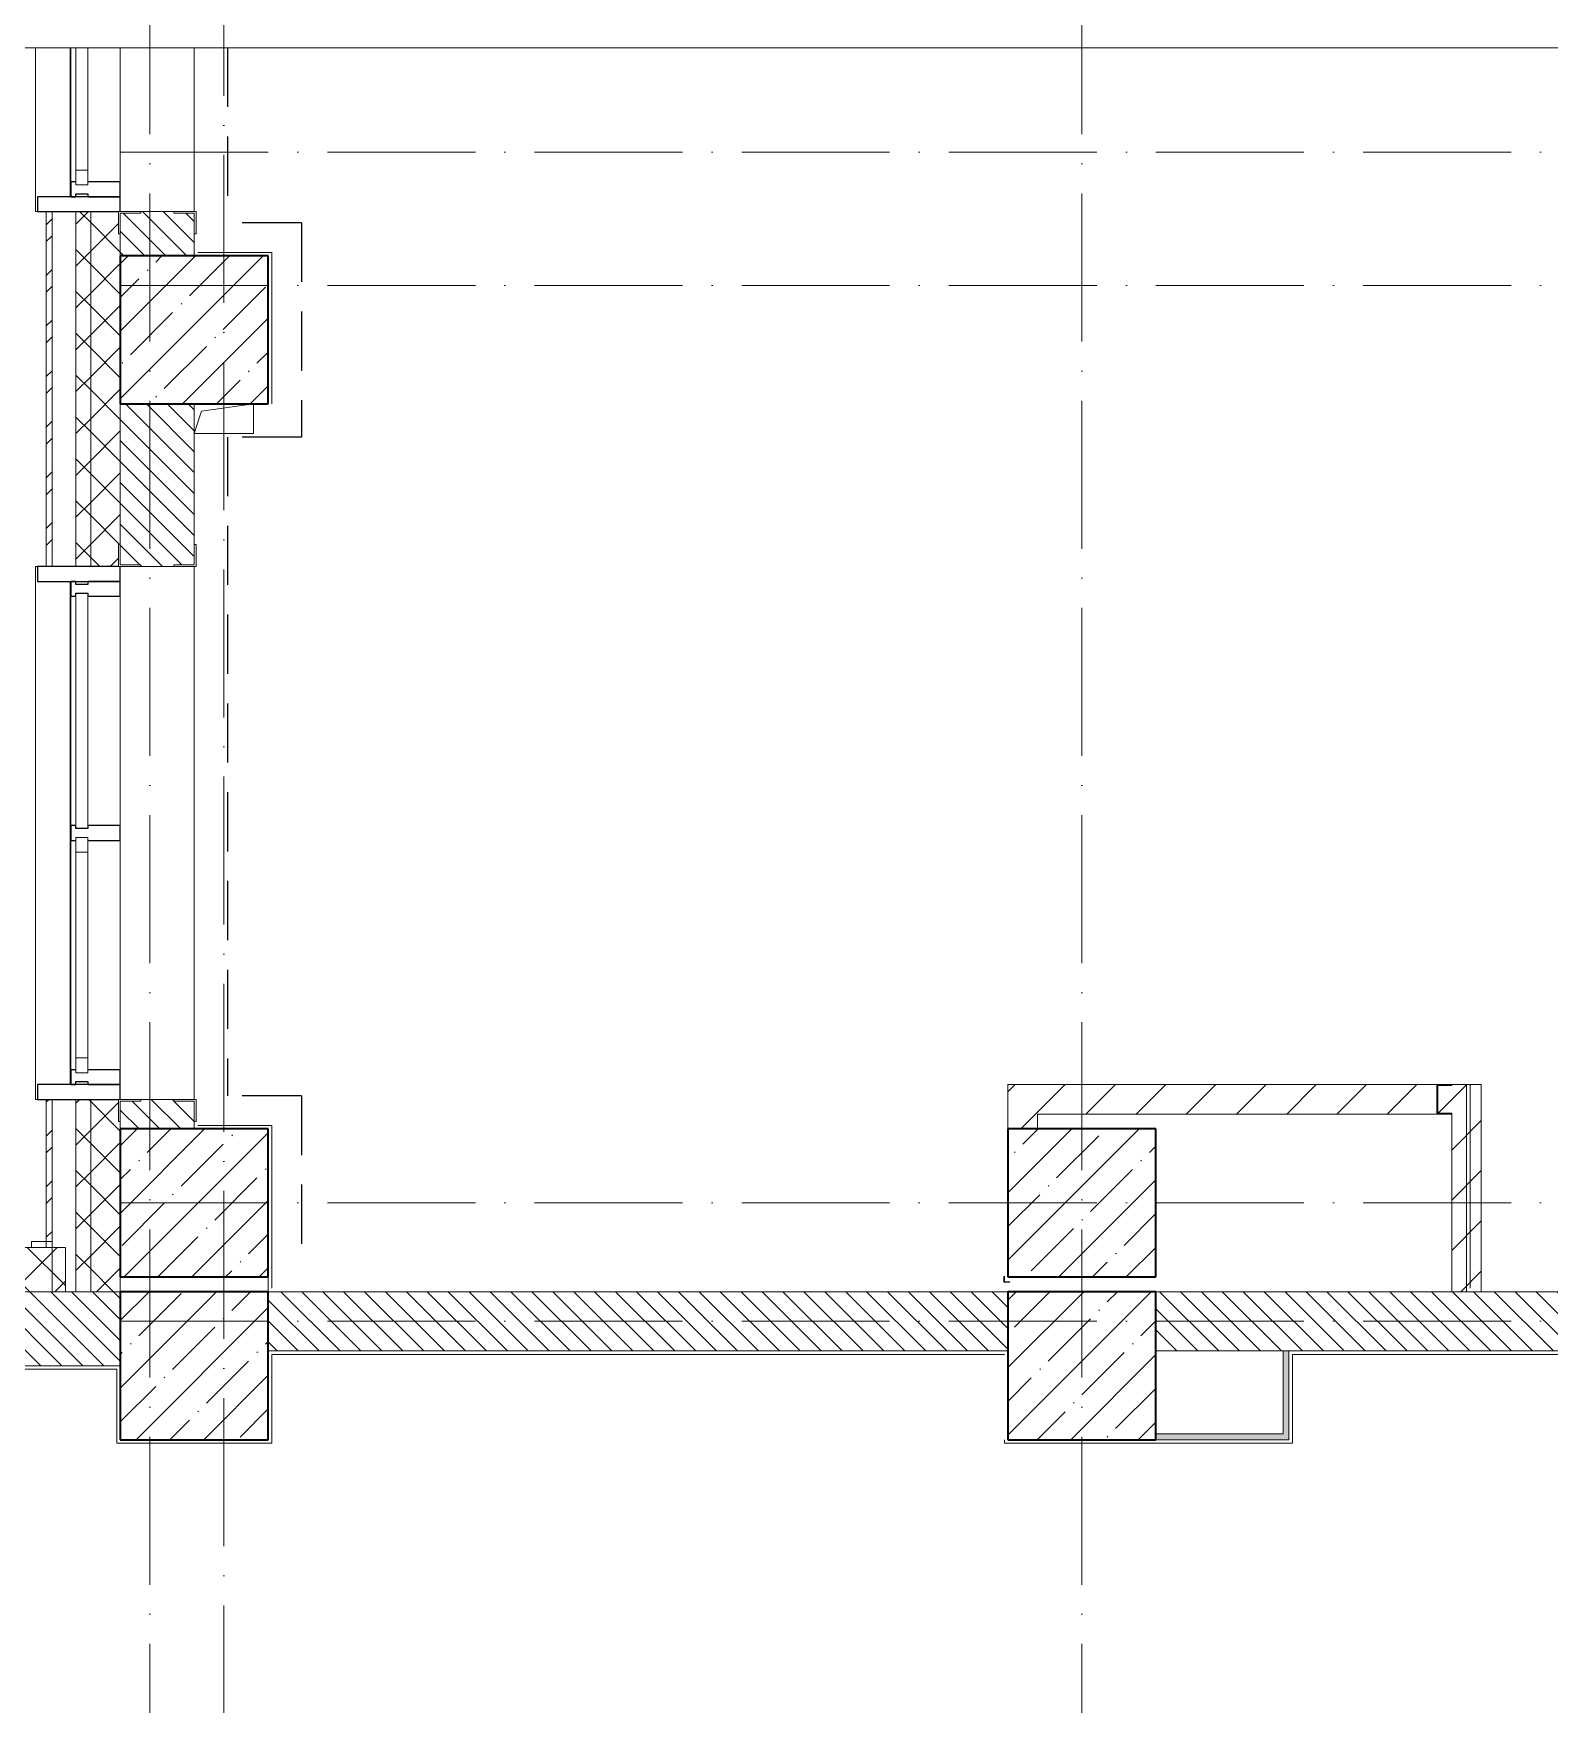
# Model space of a CAD drawing. Header units: millimetres. Extents: x -213536 to 1564669, y 70501 to 942238.
# Drawn here: x 507249 to 512373, y 468590 to 474237 of the extents above; entities that cross this region are included whole.
import ezdxf

# ---------------------------------------------------------------- set-up
doc = ezdxf.new("R2010")
doc.units = ezdxf.units.MM
for name, pattern in [('50_200_ШТРИХ_1Т_ш5_п1_п1_', [700, 500, -100, 0, -100]), ('Штрих короткий', [300, 150, -150]), ('Штриховая _2 мм - 1 мм_', [300, 200, -100])]:
    doc.linetypes.add(name, pattern=pattern)
for name, color, linetype, lineweight in [('0-1', 7, 'Continuous', 5), ('0-2', 7, 'Continuous', 9), ('3) ЖБ 4м', 3, 'Continuous', 30), ('Импосты витража', 7, 'Continuous', 9), ('Импосты витража-1', 7, 'Continuous', 25), ('Каркас_Импост', 7, 'Continuous', 13), ('Несущие колонны', 7, 'Continuous', 9), ('Несущие колонны-1', 7, 'Continuous', 35), ('Обобщенные модели', 7, 'Continuous', 9), ('Общие ребра', 7, 'Continuous', 9), ('Окна', 7, 'Continuous', 9), ('Оси-2', 7, '50_200_ШТРИХ_1Т_ш5_п1_п1_', 9), ('Остекление-1', 7, 'Continuous', 9), ('Перемычка-1', 7, 'Штрих короткий', 9), ('Стены', 7, 'Continuous', 9), ('Стены-1', 7, 'Continuous', 13), ('Штриховка разреза-1', 7, 'Continuous', 9), ('Элементы узлов', 7, 'Continuous', 9)]:
    doc.layers.add(name, color=color, linetype=linetype, lineweight=lineweight)
for name, color, linetype, lineweight, true_color in [('Каркас_Импост-2', 7, 'Continuous', 9, 0xaaaaaa), ('СТ-1_1', 7, 'Штриховая _2 мм - 1 мм_', 90, 0x888888), ('Штриховка разреза-4', 1, 'Continuous', 9, 0xff0000)]:
    doc.layers.add(name, color=color, linetype=linetype, lineweight=lineweight, true_color=true_color)
doc.layers.get('0-2').off()
pattern_1 = [(45, (0, 0), (-70.71068, 70.71068), []), (135, (0, 0), (-70.71068, -70.71068), [])]
pattern_2 = [(135, (0, 0), (-35.35534, -35.35534), [])]
pattern_3 = [(45, (0, 0), (-84.85281, 84.85281), [])]

# ---------------------------------------------------------------- blocks, each defined once
blk = doc.blocks.new('Ось 3 этаж')
at = {"layer": 'Оси-2'}
for p, q in [((507642.1, 477896.8), (507642.1, 439485.4)), ((510792.1, 477896.8), (510792.1, 436435.4)), ((507892.1, 476626.8), (507892.1, 439485.4)), ((507542.1, 473835.4), (536900.4, 473835.4)), ((507542.1, 473385.4), (535630.4, 473385.4)), ((507542.1, 470285.4), (535630.4, 470285.4)), ((507542.1, 469885.4), (536900.4, 469885.4))]:
    blk.add_line(p, q, dxfattribs=at)
blk = doc.blocks.new('BSC_Колонна _Прямоугольная - 500х500-V15-АИ2_03_План отделки стен 3-го этажа _Часть 2_')
at = {"layer": 'Несущие колонны'}
h = blk.add_hatch(dxfattribs=at)
h.set_pattern_fill('FP_23', color=256, style=0, pattern_type=2)
h.set_pattern_definition([(45, (-80100, -44500), (-114.04925, 114.04925), []), (45, (-79985.95, -44500), (-114.04925, 114.04925), [201.613, -40.323, 3.353, -36.97])])
h.paths.add_polyline_path([(-250, -250), (250, -250), (250, 250), (-250, 250)], flags=0)
at = {"layer": 'Несущие колонны-1'}
for p, q in [((250, 250), (-250, 250)), ((-250, 250), (-250, -250)), ((250, -250), (250, 250)), ((-250, -250), (250, -250))]:
    blk.add_line(p, q, dxfattribs=at)
blk = doc.blocks.new('BSC_Колонна _Прямоугольная - 500х500-V81-АИ2_03_План отделки стен 3-го этажа _Часть 2_')
at = {"layer": 'Несущие колонны'}
h = blk.add_hatch(dxfattribs=at)
h.set_pattern_fill('FP_91', color=256, style=0, pattern_type=2)
h.set_pattern_definition([(45, (-77100, -45050), (-114.04925, 114.04925), []), (45, (-76985.95, -45050), (-114.04925, 114.04925), [201.613, -40.323, 3.353, -36.97])])
h.paths.add_polyline_path([(-250, -250), (250, -250), (250, 250), (-250, 250), (-250, -214.7)], flags=0)
at = {"layer": 'Несущие колонны-1'}
for p, q in [((250, 250), (-250, 250)), ((-250, 250), (-250, -250)), ((250, -250), (250, 250)), ((-250, -250), (250, -250))]:
    blk.add_line(p, q, dxfattribs=at)
blk = doc.blocks.new('BSC_Колонна _Прямоугольная - 500х500-V138-АИ2_03_План отделки стен 3-го этажа _Часть 2_')
at = {"layer": 'Несущие колонны'}
h = blk.add_hatch(dxfattribs=at)
h.set_pattern_fill('FP_128', color=256, style=0, pattern_type=2)
h.set_pattern_definition([(315, (-48000, 77100), (114.04925, 114.04925), []), (315, (-48000, 76985.95), (114.04925, 114.04925), [201.613, -40.323, 3.353, -36.97])])
h.paths.add_polyline_path([(-250, 250), (-250, -250), (250, -250), (250, 250)], flags=0)
at = {"layer": 'Несущие колонны-1'}
for p, q in [((250, 250), (-250, 250)), ((-250, 250), (-250, -250)), ((250, -250), (250, 250)), ((-250, -250), (250, -250))]:
    blk.add_line(p, q, dxfattribs=at)
blk = doc.blocks.new('BSC_Колонна _Прямоугольная - 500х500-V143-АИ2_03_План отделки стен 3-го этажа _Часть 2_')
at = {"layer": 'Несущие колонны'}
h = blk.add_hatch(dxfattribs=at)
h.set_pattern_fill('FP_133', color=256, style=0, pattern_type=2)
h.set_pattern_definition([(45, (-80100, -45050), (-114.04925, 114.04925), []), (45, (-79985.95, -45050), (-114.04925, 114.04925), [201.613, -40.323, 3.353, -36.97])])
h.paths.add_polyline_path([(-250, -250), (250, -250), (250, 250), (-250, 250)], flags=0)
at = {"layer": 'Несущие колонны-1'}
for p, q in [((250, 250), (-250, 250)), ((-250, 250), (-250, -250)), ((250, -250), (250, 250)), ((-250, -250), (250, -250))]:
    blk.add_line(p, q, dxfattribs=at)
blk = doc.blocks.new('BSC_Колонна _Прямоугольная - 500х500-V144-АИ2_03_План отделки стен 3-го этажа _Часть 2_')
at = {"layer": 'Несущие колонны'}
h = blk.add_hatch(dxfattribs=at)
h.set_pattern_fill('FP_134', color=256, style=0, pattern_type=2)
h.set_pattern_definition([(45, (-77100, -44500), (-114.04925, 114.04925), []), (45, (-76985.95, -44500), (-114.04925, 114.04925), [201.613, -40.323, 3.353, -36.97])])
h.paths.add_polyline_path([(-250, -250), (250, -250), (250, 250), (-250, 250)], flags=0)
at = {"layer": 'Несущие колонны-1'}
for p, q in [((250, 250), (-250, 250)), ((-250, 250), (-250, -250)), ((250, -250), (250, 250)), ((-250, -250), (250, -250))]:
    blk.add_line(p, q, dxfattribs=at)
blk = doc.blocks.new('Проем_Дверь_Прямоугольный - 1800х2700h_оконные проемы-V178-АИ2_03_План отделки стен 3-го этажа _Часть 2_')
at = {"layer": 'Перемычка-1'}
for p, q in [((900, 125), (346.7, 125)), ((900, -125), (346.7, -125))]:
    blk.add_line(p, q, dxfattribs=at)
blk = doc.blocks.new('Проем_Дверь_Прямоугольный - 1800х2700h_оконные проемы-25805030-АИ2_03_План отделки стен 3-го этажа _Часть 2_')
at = {"layer": 'Перемычка-1'}
for p, q in [((900, 125), (-900, 125)), ((900, -125), (-900, -125))]:
    blk.add_line(p, q, dxfattribs=at)
blk = doc.blocks.new('PNS_Панель прямоугольная2 - Нр_Стекло - 40мм-V179-АИ2_03_План отделки стен 3-го этажа _Часть 2_')
at = {"layer": 'Каркас_Импост'}
for p, q in [((397.5, 40), (347.5, 40)), ((347.5, 40), (347.5, 0)), ((397.5, 0), (397.5, 40)), ((347.5, 0), (397.5, 0))]:
    blk.add_line(p, q, dxfattribs=at)
at = {"layer": 'Каркас_Импост-2'}
for p, q in [((-65.8, 40), (347.5, 40)), ((-65.8, 0), (347.5, 0))]:
    blk.add_line(p, q, dxfattribs=at)
blk = doc.blocks.new('Прямоугольный импост - Импост структурный с накладкой - 150мм-V180-АИ2_03_План отделки стен 3-го этажа _Часть 2_')
at = {"layer": 'Импосты витража'}
for p, q in [((76683, 48953.3), (76683, 48500)), ((76850, 48953.3), (76850, 48500))]:
    blk.add_line(p, q, dxfattribs=at)
blk = doc.blocks.new('Прямоугольный импост - Импост структурный с накладкой - 150мм-V161-АИ2_03_План отделки стен 3-го этажа _Часть 2_')
at = {"layer": 'Импосты витража-1'}
for p, q in [((-25, 0), (-25, 17)), ((-25, 17), (25, 17)), ((25, 0), (15, 0)), ((15, 0), (15, -40)), ((25, 17), (25, 0)), ((-25, -150), (-25, -40)), ((15, -40), (25, -40)), ((25, -40), (25, -150)), ((25, -150), (-25, -150))]:
    blk.add_line(p, q, dxfattribs=at)
blk = doc.blocks.new('Прямоугольный импост - Откос НВФ_50х280 мм-V169-АИ2_03_План отделки стен 3-го этажа _Часть 2_')
at = {"layer": 'Импосты витража-1'}
for p, q in [((-50, 130), (0, 130)), ((-50, -150), (-50, 130)), ((0, 130), (0, -144)), ((0, -150), (-50, -150))]:
    blk.add_line(p, q, dxfattribs=at)
blk = doc.blocks.new('PNS_Панель прямоугольная2 - Нр_Стекло - 40мм-26243474-АИ2_03_План отделки стен 3-го этажа _Часть 2_')
at = {"layer": 'Каркас_Импост'}
for p, q in [((-397.5, 0), (-397.5, 40)), ((-397.5, 40), (-347.5, 40)), ((-347.5, 40), (-347.5, 0)), ((397.5, 40), (347.5, 40)), ((347.5, 40), (347.5, 0)), ((397.5, 0), (397.5, 40)), ((-347.5, 0), (-397.5, 0)), ((347.5, 0), (397.5, 0))]:
    blk.add_line(p, q, dxfattribs=at)
at = {"layer": 'Каркас_Импост-2'}
for p, q in [((-347.5, 40), (347.5, 40)), ((-347.5, 0), (347.5, 0))]:
    blk.add_line(p, q, dxfattribs=at)
blk = doc.blocks.new('Прямоугольный импост - Импост структурный с накладкой - 150мм-25647633-АИ2_03_План отделки стен 3-го этажа _Часть 2_')
at = {"layer": 'Импосты витража-1'}
for p, q in [((-25, 0), (-25, 17)), ((-25, 17), (25, 17)), ((-15, 0), (-25, 0)), ((-15, -40), (-15, 0)), ((25, 17), (25, 0)), ((-25, -150), (-25, -40)), ((-25, -40), (-15, -40)), ((25, -40), (25, -150)), ((25, -150), (-25, -150))]:
    blk.add_line(p, q, dxfattribs=at)
blk = doc.blocks.new('Прямоугольный импост - Импост структурный с накладкой - 150мм-25647642-АИ2_03_План отделки стен 3-го этажа _Часть 2_')
at = {"layer": 'Импосты витража'}
for p, q in [((27275, -100), (28050, -100)), ((27275, -267), (28050, -267))]:
    blk.add_line(p, q, dxfattribs=at)
blk = doc.blocks.new('PNS_Панель прямоугольная1 - Нр_Стекло - 40мм-25259299-АИ2_03_План отделки стен 3-го этажа _Часть 2_')
at = {"layer": 'Остекление-1'}
for p, q in [((-387.5, 40), (387.5, 40)), ((-397.5, 0), (397.5, 0)), ((387.5, 0), (-387.5, 0))]:
    blk.add_line(p, q, dxfattribs=at)
blk = doc.blocks.new('Прямоугольный импост - Импост структурный с накладкой - 150мм-25647644-АИ2_03_План отделки стен 3-го этажа _Часть 2_')
at = {"layer": 'Импосты витража-1'}
for p, q in [((-25, 0), (-25, 17)), ((-25, 17), (25, 17)), ((-15, 0), (-25, 0)), ((-15, -40), (-15, 0)), ((25, 0), (15, 0)), ((15, 0), (15, -40)), ((25, 17), (25, 0)), ((-25, -150), (-25, -40)), ((-25, -40), (-15, -40)), ((15, -40), (25, -40)), ((25, -40), (25, -150)), ((25, -150), (-25, -150))]:
    blk.add_line(p, q, dxfattribs=at)
blk = doc.blocks.new('Прямоугольный импост - Откос НВФ_50х280 мм-25993838-АИ2_03_План отделки стен 3-го этажа _Часть 2_')
at = {"layer": 'Импосты витража-1'}
for p, q in [((0, 130), (-50, 130)), ((-50, 130), (-50, -150)), ((0, -144), (0, 130)), ((-50, -150), (0, -150))]:
    blk.add_line(p, q, dxfattribs=at)
blk = doc.blocks.new('Фахверк_СКБ_Уголок - 250_2700_1-27501432-АИ2_03_План отделки стен 3-го этажа _Часть 2_')
at = {"layer": 'Обобщенные модели'}
for p, q in [((200, 181), (125, 181)), ((125, 181), (125, 106)), ((131, 106), (131, 175)), ((131, 175), (200, 175)), ((200, 175), (200, 181)), ((125, 106), (131, 106)), ((131, -6), (125, -6)), ((125, -6), (125, -81)), ((131, -75), (131, -6)), ((125, -81), (200, -81)), ((200, -75), (131, -75)), ((200, -81), (200, -75))]:
    blk.add_line(p, q, dxfattribs=at)
blk = doc.blocks.new('Фахверк_СКБ_Уголок - 250_2700-27497298-АИ2_03_План отделки стен 3-го этажа _Часть 2_')
at = {"layer": 'Обобщенные модели'}
for p, q in [((200, 181), (125, 181)), ((125, 181), (125, 106)), ((131, 106), (131, 175)), ((131, 175), (200, 175)), ((200, 175), (200, 181)), ((125, 106), (131, 106)), ((131, -6), (125, -6)), ((125, -6), (125, -81)), ((131, -75), (131, -6)), ((125, -81), (200, -81)), ((200, -75), (131, -75)), ((200, -81), (200, -75))]:
    blk.add_line(p, q, dxfattribs=at)
blk = doc.blocks.new('AR_Отверстие прямоугольное _в плите_ - AR_Отверстие прямоугольное _в плите_-V236-АИ2_03_План отделки стен 3-го этажа _Часть 2_')
at = {"layer": 'Обобщенные модели'}
for p, q in [((-100, -50), (-75, 25)), ((-75, 25), (100, 50)), ((100, -50), (100, 50)), ((-100, -50), (100, -50))]:
    blk.add_line(p, q, dxfattribs=at)
blk = doc.blocks.new('Отлив_СКБ - Отлив витража_120_НВФ-31885689-АИ2_03_План отделки стен 3-го этажа _Часть 2_')
at = {"layer": 'Окна'}
for p, q in [((0, 113), (0, 120)), ((553.3, 120), (0, 120)), ((50, 2), (553.3, 2))]:
    blk.add_line(p, q, dxfattribs=at)
blk = doc.blocks.new('Отлив_СКБ - Отлив витража_120_НВФ-V269-АИ2_03_План отделки стен 3-го этажа _Часть 2_')
at = {"layer": 'Окна'}
for p, q in [((0, 113), (0, 120)), ((1800, 120), (0, 120)), ((1800, 120), (1800, 113)), ((50, 2), (1750, 2))]:
    blk.add_line(p, q, dxfattribs=at)
blk = doc.blocks.new('Стены 10 - Стены 4-31628020-АИ2_03_План отделки стен 3-го этажа _Часть 2_')
at = {"layer": 'Стены-1'}
for p, q in [((23850, 9731), (23800, 9731)), ((23800, 9731), (23800, 9711)), ((23850, 9711), (23850, 9731)), ((23800, 9711), (23850, 9711))]:
    blk.add_line(p, q, dxfattribs=at)
blk = doc.blocks.new('154_Фахверк_СКБ_Швеллер - Тип_100_3960_зеркало-36793856-АИ2_03_План отделки стен 3-го этажа _Часть 2_')
at = {"layer": 'Обобщенные модели'}
for p, q in [((175, 50), (125, 50)), ((125, 50), (125, -50)), ((128, 47), (175, 47)), ((128, -47), (128, 47)), ((175, 47), (175, 50)), ((125, -50), (175, -50)), ((175, -47), (128, -47)), ((175, -50), (175, -47))]:
    blk.add_line(p, q, dxfattribs=at)
blk = doc.blocks.new('0125-Р-ОО-Ш2-АР-о_23_10_2024_rvt-1-АИ2_03_План отделки стен 3-го этажа _Часть 2_')
at = {"layer": 'Штриховка разреза-1'}
h = blk.add_hatch(dxfattribs=at)
h.set_pattern_fill('FP_80', color=256, style=0, pattern_type=2)
h.set_pattern_definition([(45, (0, 0), (-85.53659, 85.53659), []), (45, (57.02, 0), (-85.53659, 85.53659), [])])
h.paths.add_polyline_path([(76620, 44920), (76620, 45400), (76600, 45400), (76600, 44920)], flags=0)
h.paths.add_polyline_path([(76620, 47200), (76620, 48400), (76600, 48400), (76600, 47200)], flags=0)
h = blk.add_hatch(dxfattribs=at)
h.set_pattern_fill('FP_81', color=256, style=0, pattern_type=2)
h.set_pattern_definition(pattern_1)
h.paths.add_polyline_path([(76750, 44750), (76750, 45400), (76700, 45400), (76700, 44750)], flags=0)
h.paths.add_polyline_path([(76700, 47200), (76750, 47200), (76750, 48400), (76700, 48400), (76700, 47607.5)], flags=0)
h = blk.add_hatch(dxfattribs=at)
h.set_pattern_fill('FP_81', color=256, style=0, pattern_type=2)
h.set_pattern_definition(pattern_1)
h.paths.add_polyline_path([(76750, 44750), (76850, 44750), (76850, 45325), (76844, 45325), (76844, 45400), (76750, 45400), (76750, 44835.3)], flags=0)
h.paths.add_polyline_path([(76750, 47200), (76844, 47200), (76844, 47275), (76850, 47275), (76850, 48325), (76844, 48325), (76844, 48400), (76750, 48400), (76750, 47607.5)], flags=0)
h = blk.add_hatch(dxfattribs=at)
h.set_pattern_fill('FP_1', color=256, style=0, pattern_type=2)
h.set_pattern_definition(pattern_2)
h.paths.add_polyline_path([(77100, 48250), (77100, 48394), (77031, 48394), (77031, 48400), (76919, 48400), (76919, 48394), (76850, 48394), (76850, 48250), (77025.1, 48250)], flags=0)
h = blk.add_hatch(dxfattribs=at)
h.set_pattern_fill('FP_1', color=256, style=0, pattern_type=2)
h.set_pattern_definition(pattern_2)
h.paths.add_polyline_path([(76850, 45300), (77100, 45300), (77100, 45394), (77031, 45394), (77031, 45400), (76919, 45400), (76919, 45394), (76850, 45394), (76850, 45325)], flags=0)
h.paths.add_polyline_path([(76919, 47200), (77031, 47200), (77031, 47206), (77100, 47206), (77100, 47750), (76850, 47750), (76850, 47206), (76919, 47206)], flags=0)
h = blk.add_hatch(dxfattribs=at)
h.set_pattern_fill('FP_3', color=256, style=0, pattern_type=2)
h.set_pattern_definition(pattern_3)
h.paths.add_polyline_path([(79950, 45300), (79950, 45450), (79850, 45450), (79850, 45300)], flags=0)
h = blk.add_hatch(dxfattribs=at)
h.set_pattern_fill('FP_3', color=256, style=0, pattern_type=2)
h.set_pattern_definition(pattern_3)
h.paths.add_polyline_path([(81300, 45350), (81300, 45450), (79950, 45450), (79950, 45350)], flags=0)
h.paths.add_polyline_path([(81350, 45350), (81450, 45350), (81450, 45450), (81350, 45450), (81350, 45447), (81303, 45447), (81303, 45353), (81350, 45353)], flags=0)
h = blk.add_hatch(dxfattribs=at)
h.set_pattern_fill('FP_3', color=256, style=0, pattern_type=2)
h.set_pattern_definition(pattern_3)
h.paths.add_polyline_path([(81450, 44750), (81450, 45350), (81350, 45350), (81350, 44750)], flags=0)
h = blk.add_hatch(dxfattribs=at)
h.set_pattern_fill('FP_81', color=256, style=0, pattern_type=2)
h.set_pattern_definition(pattern_1)
h.paths.add_polyline_path([(76664.6, 44750), (76664.6, 44900), (72950, 44900), (72950, 44750), (76093.1, 44750)], flags=0)
h = blk.add_hatch(dxfattribs=at)
h.set_pattern_fill('FP_1', color=256, style=0, pattern_type=2)
h.set_pattern_definition(pattern_2)
h.paths.add_polyline_path([(76850, 44500), (76850, 44750), (73700, 44750), (73700, 44500), (76093.1, 44500)], flags=0)
h = blk.add_hatch(dxfattribs=at)
h.set_pattern_fill('FP_1', color=256, style=0, pattern_type=2)
h.set_pattern_definition(pattern_2)
h.paths.add_polyline_path([(79850, 44550), (79850, 44750), (77350, 44750), (77350, 44550), (79821.1, 44550)], flags=0)
h = blk.add_hatch(dxfattribs=at)
h.set_pattern_fill('FP_1', color=256, style=0, pattern_type=2)
h.set_pattern_definition(pattern_2)
h.paths.add_polyline_path([(85250, 44550), (85250, 44750), (80350, 44750), (80350, 44550), (83549.1, 44550)], flags=0)
at = {"layer": 'Общие ребра'}
for p, q in [((76700, 47200), (76700, 48400)), ((76750, 47200), (76750, 48400)), ((76850, 48250), (76850, 48325)), ((76850, 48325), (76850, 48250)), ((76850, 47275), (76850, 47750)), ((76850, 47750), (76850, 47275)), ((76700, 44750), (76700, 45400)), ((76750, 44750), (76750, 45400)), ((76850, 45300), (76850, 45325)), ((76850, 45325), (76850, 45300))]:
    blk.add_line(p, q, dxfattribs=at)
at = {"layer": 'Стены'}
for p, q in [((77100, 48953.3), (77100, 48400)), ((77100, 47200), (77100, 45400))]:
    blk.add_line(p, q, dxfattribs=at)
at = {"layer": 'Стены-1'}
for p, q in [((76620, 48400), (76600, 48400)), ((76600, 48400), (76600, 47200)), ((76620, 47200), (76620, 48400)), ((76620, 48400), (76620, 47200)), ((76844, 48400), (76620, 48400)), ((77031, 48400), (76919, 48400)), ((77100, 48250), (77100, 48325)), ((77100, 47275), (77100, 47750)), ((76600, 47200), (76620, 47200)), ((76620, 47200), (76844, 47200)), ((76919, 47200), (77031, 47200)), ((76620, 45400), (76600, 45400)), ((76600, 45400), (76600, 44920)), ((76620, 44920), (76620, 45400)), ((76620, 45400), (76620, 44750)), ((76844, 45400), (76620, 45400)), ((77031, 45400), (76919, 45400)), ((79950, 45450), (79850, 45450)), ((79850, 45450), (79850, 45300)), ((81300, 45450), (79950, 45450)), ((81450, 45450), (81350, 45450)), ((81450, 45350), (81450, 45450)), ((79950, 45300), (79950, 45350)), ((79950, 45350), (81300, 45350)), ((81350, 45350), (81350, 44750)), ((81450, 44750), (81450, 45350)), ((77100, 45300), (77100, 45325)), ((76664.6, 44900), (72950, 44900)), ((76600, 44920), (76620, 44920)), ((76664.6, 44750), (76664.6, 44900)), ((76850, 44750), (76850, 44800)), ((73700, 44750), (76664.6, 44750)), ((76850, 44750), (73700, 44750)), ((76620, 44750), (76850, 44750)), ((79850, 44750), (77350, 44750)), ((85250, 44750), (80350, 44750)), ((81350, 44750), (81450, 44750)), ((73700, 44500), (76850, 44500)), ((77350, 44550), (79850, 44550)), ((80350, 44550), (85250, 44550))]:
    blk.add_line(p, q, dxfattribs=at)
at = {"layer": '0-2'}
for name, p, rotation in [('Отлив_СКБ - Отлив витража_120_НВФ-31885689-АИ2_03_План отделки стен 3-го этажа _Часть 2_', (76683, 48400), 90), ('PNS_Панель прямоугольная2 - Нр_Стекло - 40мм-V179-АИ2_03_План отделки стен 3-го этажа _Часть 2_', (76700, 48887.5), 269.9999999999966), ('Проем_Дверь_Прямоугольный - 1800х2700h_оконные проемы-V178-АИ2_03_План отделки стен 3-го этажа _Часть 2_', (76975, 49300), 269.9999999999999), ('Фахверк_СКБ_Уголок - 250_2700_1-27501432-АИ2_03_План отделки стен 3-го этажа _Часть 2_', (76925, 48525), 269.9999999999999), ('BSC_Колонна _Прямоугольная - 500х500-V138-АИ2_03_План отделки стен 3-го этажа _Часть 2_', (77100, 48000), 89.9999999999999), ('Фахверк_СКБ_Уголок - 250_2700-27497298-АИ2_03_План отделки стен 3-го этажа _Часть 2_', (77025, 47075), 89.99999999999991), ('Отлив_СКБ - Отлив витража_120_НВФ-V269-АИ2_03_План отделки стен 3-го этажа _Часть 2_', (76683, 45400), 90), ('Прямоугольный импост - Откос НВФ_50х280 мм-25993838-АИ2_03_План отделки стен 3-го этажа _Часть 2_', (76700, 47200), 89.99999999999659), ('Проем_Дверь_Прямоугольный - 1800х2700h_оконные проемы-25805030-АИ2_03_План отделки стен 3-го этажа _Часть 2_', (76975, 46300), 269.9999999999999), ('Прямоугольный импост - Импост структурный с накладкой - 150мм-25647642-АИ2_03_План отделки стен 3-го этажа _Часть 2_', (76950, 74375), 269.9999999999988), ('PNS_Панель прямоугольная1 - Нр_Стекло - 40мм-25259299-АИ2_03_План отделки стен 3-го этажа _Часть 2_', (76700, 46712.5), 269.9999999999966), ('Прямоугольный импост - Импост структурный с накладкой - 150мм-25647642-АИ2_03_План отделки стен 3-го этажа _Часть 2_', (76950, 73550), 269.9999999999988), ('PNS_Панель прямоугольная2 - Нр_Стекло - 40мм-26243474-АИ2_03_План отделки стен 3-го этажа _Часть 2_', (76700, 45887.5), 269.9999999999966), ('Фахверк_СКБ_Уголок - 250_2700_1-27501432-АИ2_03_План отделки стен 3-го этажа _Часть 2_', (76925, 45525), 269.9999999999999)]:
    blk.add_blockref(name, p, dxfattribs=dict(at, rotation=rotation))
for name, p in [('Прямоугольный импост - Импост структурный с накладкой - 150мм-V180-АИ2_03_План отделки стен 3-го этажа _Часть 2_', (0, 0)), ('AR_Отверстие прямоугольное _в плите_ - AR_Отверстие прямоугольное _в плите_-V236-АИ2_03_План отделки стен 3-го этажа _Часть 2_', (77200, 47700)), ('154_Фахверк_СКБ_Швеллер - Тип_100_3960_зеркало-36793856-АИ2_03_План отделки стен 3-го этажа _Часть 2_', (81175, 45400)), ('BSC_Колонна _Прямоугольная - 500х500-V81-АИ2_03_План отделки стен 3-го этажа _Часть 2_', (77100, 45050)), ('BSC_Колонна _Прямоугольная - 500х500-V143-АИ2_03_План отделки стен 3-го этажа _Часть 2_', (80100, 45050)), ('Стены 10 - Стены 4-31628020-АИ2_03_План отделки стен 3-го этажа _Часть 2_', (52750, 35189)), ('BSC_Колонна _Прямоугольная - 500х500-V144-АИ2_03_План отделки стен 3-го этажа _Часть 2_', (77100, 44500)), ('BSC_Колонна _Прямоугольная - 500х500-V15-АИ2_03_План отделки стен 3-го этажа _Часть 2_', (80100, 44500))]:
    blk.add_blockref(name, p, dxfattribs=at)
at = {"layer": '0-2', "extrusion": (0, 0, -1), "rotation": 270.0000000000034}
for name, p in [('Прямоугольный импост - Откос НВФ_50х280 мм-V169-АИ2_03_План отделки стен 3-го этажа _Часть 2_', (-76700, 48400)), ('Прямоугольный импост - Импост структурный с накладкой - 150мм-V161-АИ2_03_План отделки стен 3-го этажа _Часть 2_', (-76700, 48475)), ('Прямоугольный импост - Импост структурный с накладкой - 150мм-25647644-АИ2_03_План отделки стен 3-го этажа _Часть 2_', (-76700, 47125)), ('Прямоугольный импост - Импост структурный с накладкой - 150мм-25647633-АИ2_03_План отделки стен 3-го этажа _Часть 2_', (-76700, 46300)), ('Прямоугольный импост - Импост структурный с накладкой - 150мм-V161-АИ2_03_План отделки стен 3-го этажа _Часть 2_', (-76700, 45475)), ('Прямоугольный импост - Откос НВФ_50х280 мм-V169-АИ2_03_План отделки стен 3-го этажа _Часть 2_', (-76700, 45400))]:
    blk.add_blockref(name, p, dxfattribs=at)
blk = doc.blocks.new('101_Уголок настенный вертикальный_Металл-ПМЮ-02_ - ДШ-2_Накладной профиль для деформационного шва Гидроконтур ПСН-100 белый _для 50мм шва_-20414095-АИ2_03_План отделки стен 3-го этажа _Часть 2_')
at = {"layer": 'Обобщенные модели'}
for p, q in [((145, 8), (125, 8)), ((125, 8), (125, -12)), ((127, -12), (127, 6)), ((127, 6), (145, 6)), ((145, 6), (145, 8)), ((125, -12), (127, -12))]:
    blk.add_line(p, q, dxfattribs=at)
blk = doc.blocks.new('DET_Линия разрыва - По умолчанию-16934269-АИ2_03_План отделки стен 3-го этажа _Часть 2_')
at = {"layer": 'Элементы узлов'}
blk.add_line((16354.1, 0), (224.2, 0), dxfattribs=at)
blk = doc.blocks.new('3этНиз')
at = {"layer": 'Штриховка разреза-4'}
for points in [[(511492.1, 469485.4), (511492.1, 469785.4), (511472.1, 469785.4), (511472.1, 469485.4)], [(511472.1, 469485.4), (511472.1, 469505.4), (511042.1, 469505.4), (511042.1, 469485.4)]]:
    blk.add_hatch(color=256, dxfattribs=at).paths.add_polyline_path(points, flags=0)
at = {"layer": 'СТ-1_1', "lineweight": 25}
for p, q in [((507904.1, 474188.7), (507904.1, 473597.4)), ((508154.1, 473597.4), (507904.1, 473597.4)), ((508154.1, 473597.4), (508154.1, 472873.4)), ((508154.1, 472873.4), (507904.1, 472873.4)), ((507904.1, 472873.4), (507904.1, 470647.4)), ((508154.1, 470647.4), (507904.1, 470647.4)), ((508154.1, 470647.4), (508154.1, 470097.4))]:
    blk.add_line(p, q, dxfattribs=at)
at = {"layer": 'Стены-1'}
for p, q in [((508054.1, 473497.4), (507804.1, 473497.4)), ((508054.1, 472985.4), (508054.1, 473497.4)), ((512092.1, 470685.4), (512092.1, 469985.4)), ((512104.1, 469997.4), (512104.1, 470685.4)), ((508054.1, 470547.4), (507804.1, 470547.4)), ((508054.1, 469997.4), (508054.1, 470547.4)), ((508042.1, 470035.4), (508042.1, 469985.4)), ((508042.1, 469985.4), (508054.1, 469985.4)), ((512092.1, 469985.4), (512104.1, 469985.4)), ((510530.1, 469785.4), (508042.1, 469785.4)), ((508054.1, 469773.4), (510530.1, 469773.4)), ((508054.1, 469473.4), (508054.1, 469773.4)), ((511472.1, 469785.4), (511472.1, 469505.4)), ((515930.1, 469785.4), (511472.1, 469785.4)), ((511492.1, 469485.4), (511492.1, 469785.4)), ((511504.1, 469773.4), (515930.1, 469773.4)), ((511504.1, 469473.4), (511504.1, 469773.4)), ((507542.1, 469735.4), (504392.1, 469735.4)), ((504404.1, 469723.4), (507530.1, 469723.4)), ((507530.1, 469723.4), (507530.1, 469473.4)), ((507530.1, 469473.4), (508054.1, 469473.4)), ((510530.1, 469485.4), (510530.1, 469473.4)), ((510530.1, 469473.4), (511504.1, 469473.4)), ((511472.1, 469505.4), (511042.1, 469505.4)), ((511042.1, 469485.4), (511492.1, 469485.4))]:
    blk.add_line(p, q, dxfattribs=at)
at = {"layer": '0-1'}
blk.add_blockref('0125-Р-ОО-Ш2-АР-о_23_10_2024_rvt-1-АИ2_03_План отделки стен 3-го этажа _Часть 2_', (430692.1, 425235.4), dxfattribs=at)
at = {"layer": 'Обобщенные модели', "rotation": 90}
blk.add_blockref('101_Уголок настенный вертикальный_Металл-ПМЮ-02_ - ДШ-2_Накладной профиль для деформационного шва Гидроконтур ПСН-100 белый _для 50мм шва_-20414095-АИ2_03_План отделки стен 3-го этажа _Часть 2_', (510536.1, 469892.4), dxfattribs=at)
at = {"layer": 'Элементы узлов', "rotation": 180}
blk.add_blockref('DET_Линия разрыва - По умолчанию-16934269-АИ2_03_План отделки стен 3-го этажа _Часть 2_', (520742.3, 474188.7), dxfattribs=at)

msp = doc.modelspace()

# ---------------------------------------------------------------- block references
at = {"color": 5, "lineweight": 30}
msp.add_blockref('Ось 3 этаж', (0, 0), dxfattribs=at)
at = {"layer": '3) ЖБ 4м'}
msp.add_blockref('3этНиз', (0, 0), dxfattribs=at)

doc.saveas('drawing.dxf')
